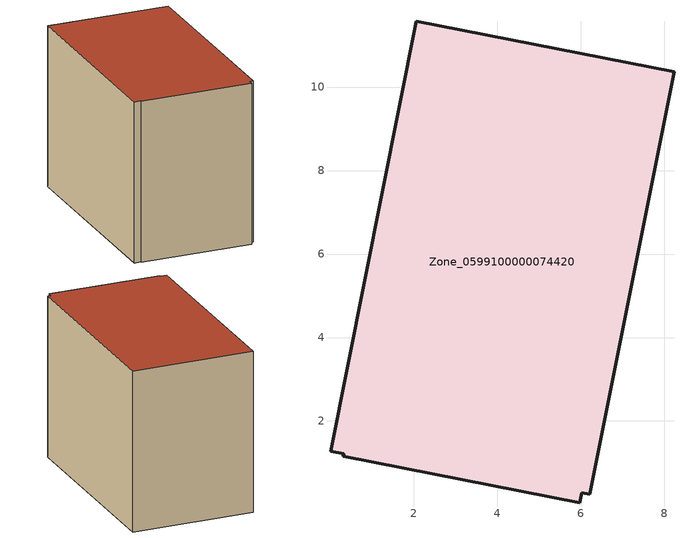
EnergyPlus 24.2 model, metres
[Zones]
Zone_0599100000074420
 floor ground (C_G): 6.22,0.25 6.03,0.28 5.98,0.04 0.32,1.16 0.33,1.22 0.01,1.27 2.06,11.58 8.24,10.36 z0
 wall outside (C_F): 6.03,0.28 6.22,0.25 8.24,10.36 2.06,11.58 0.01,1.27 0.33,1.22 0.32,1.16 5.98,0.04 6.03,0.28 z0:8.33
 roof outside (C_R): 5.98,0.04 6.03,0.28 6.22,0.25 8.24,10.36 2.06,11.58 0.01,1.27 0.33,1.22 0.32,1.16 z8.33
[BUILDING]
Pand.0599100000074420: North Axis=0; Terrain=City; Loads Convergence Tolerance Value=0.04; Temperature Convergence Tolerance Value=0.4; Solar Distribution=FullExterior; Maximum Number of Warmup Days=25; Minimum Number of Warmup Days=1
[Site:Location]
Rotterdam.The.Hague.AP_ZH_NLD Design_Conditions: Latitude=51.96; Longitude=4.45; Time Zone=1; Elevation=-4.5
[SITE:GROUNDTEMPERATURE:BUILDINGSURFACE]
18, 18, 18, 18, 18, 18, 18, 18, 18, 18, 18, 18
[MATERIAL] Thermal Absorptance=0.9; Solar Absorptance=0.7; Visible Absorptance=0.7
Name | Roughness | Thickness | Conductivity | Density | Specific Heat
G.TC.1975-1991 | MediumSmooth | 0.15 | 0.288461 | 540 | 1210
F.TC.1975-1991 | Rough | 0.3 | 0.230769 | 1920 | 840
R.TC.1975-1991 | MediumRough | 0.2 | 0.153846 | 1500 | 1000
[CONSTRUCTION]
C_G: G.TC.1975-1991
C_F: F.TC.1975-1991
C_R: R.TC.1975-1991
[ZONE]
Zone_0599100000074420: Type=1; Multiplier=1; Ceiling Height=Autocalculate; Volume=Autocalculate; Floor Area=autocalculate; Part of Total Floor Area=Yes
[ZONEINFILTRATION:DESIGNFLOWRATE]
Infil_Zone_0599100000074420: Zone or ZoneList or Space or SpaceList=Zone_0599100000074420; Schedule=AlwaysOn; Design Flow Rate Calculation Method=Flow/Area; Flow Rate per Floor Area=0.003; Constant Term Coefficient=1; Temperature Term Coefficient=0; Velocity Term Coefficient=0; Velocity Squared Term Coefficient=0
[HVACTEMPLATE:ZONE:IDEALLOADSAIRSYSTEM]
Zone_0599100000074420: Maximum Heating Supply Air Temperature=50; Minimum Cooling Supply Air Temperature=13; Maximum Heating Supply Air Humidity Ratio=0.0156; Minimum Cooling Supply Air Humidity Ratio=0.0077; Heating Limit=NoLimit; Cooling Limit=NoLimit; Dehumidification Control Type=ConstantSensibleHeatRatio; Cooling Sensible Heat Ratio=0.7; Dehumidification Setpoint=60; Humidification Control Type=None; Humidification Setpoint=30; Outdoor Air Method=None; Outdoor Air Flow Rate per Person=0.00944; Outdoor Air Flow Rate per Zone Floor Area=0; Outdoor Air Flow Rate per Zone=0; Demand Controlled Ventilation Type=None; Outdoor Air Economizer Type=NoEconomizer; Heat Recovery Type=None; Sensible Heat Recovery Effectiveness=0.7; Latent Heat Recovery Effectiveness=0.65
[ZONECONTROL:THERMOSTAT]
ThermostatControl_Zone_0599100000074420: Zone or ZoneList=Zone_0599100000074420; Control Type Schedule=DualSetpointControlType; Control 1=Thermostat_Zone_0599100000074420; Temperature Difference Between Cutout And Setpoint=0
[THERMOSTATSETPOINT:DUALSETPOINT]
Thermostat_Zone_0599100000074420: Heating Setpoint Temperature Schedule=HeatingSetpoint_Zone_0599100000074420; Cooling Setpoint Temperature Schedule=CoolingSetpoint_Zone_0599100000074420
[SCHEDULE:COMPACT]
HeatingSetpoint_Zone_0599100000074420: Through: 12/31, For: AllDays, Until: 24:00, 21
CoolingSetpoint_Zone_0599100000074420: Through: 12/31, For: AllDays, Until: 24:00, 24
DualSetpointControlType: Through: 12/31, For: AllDays, Until: 24:00, 4
AlwaysOn: Through: 12/31, For: AllDays, Until: 24:00, 1
